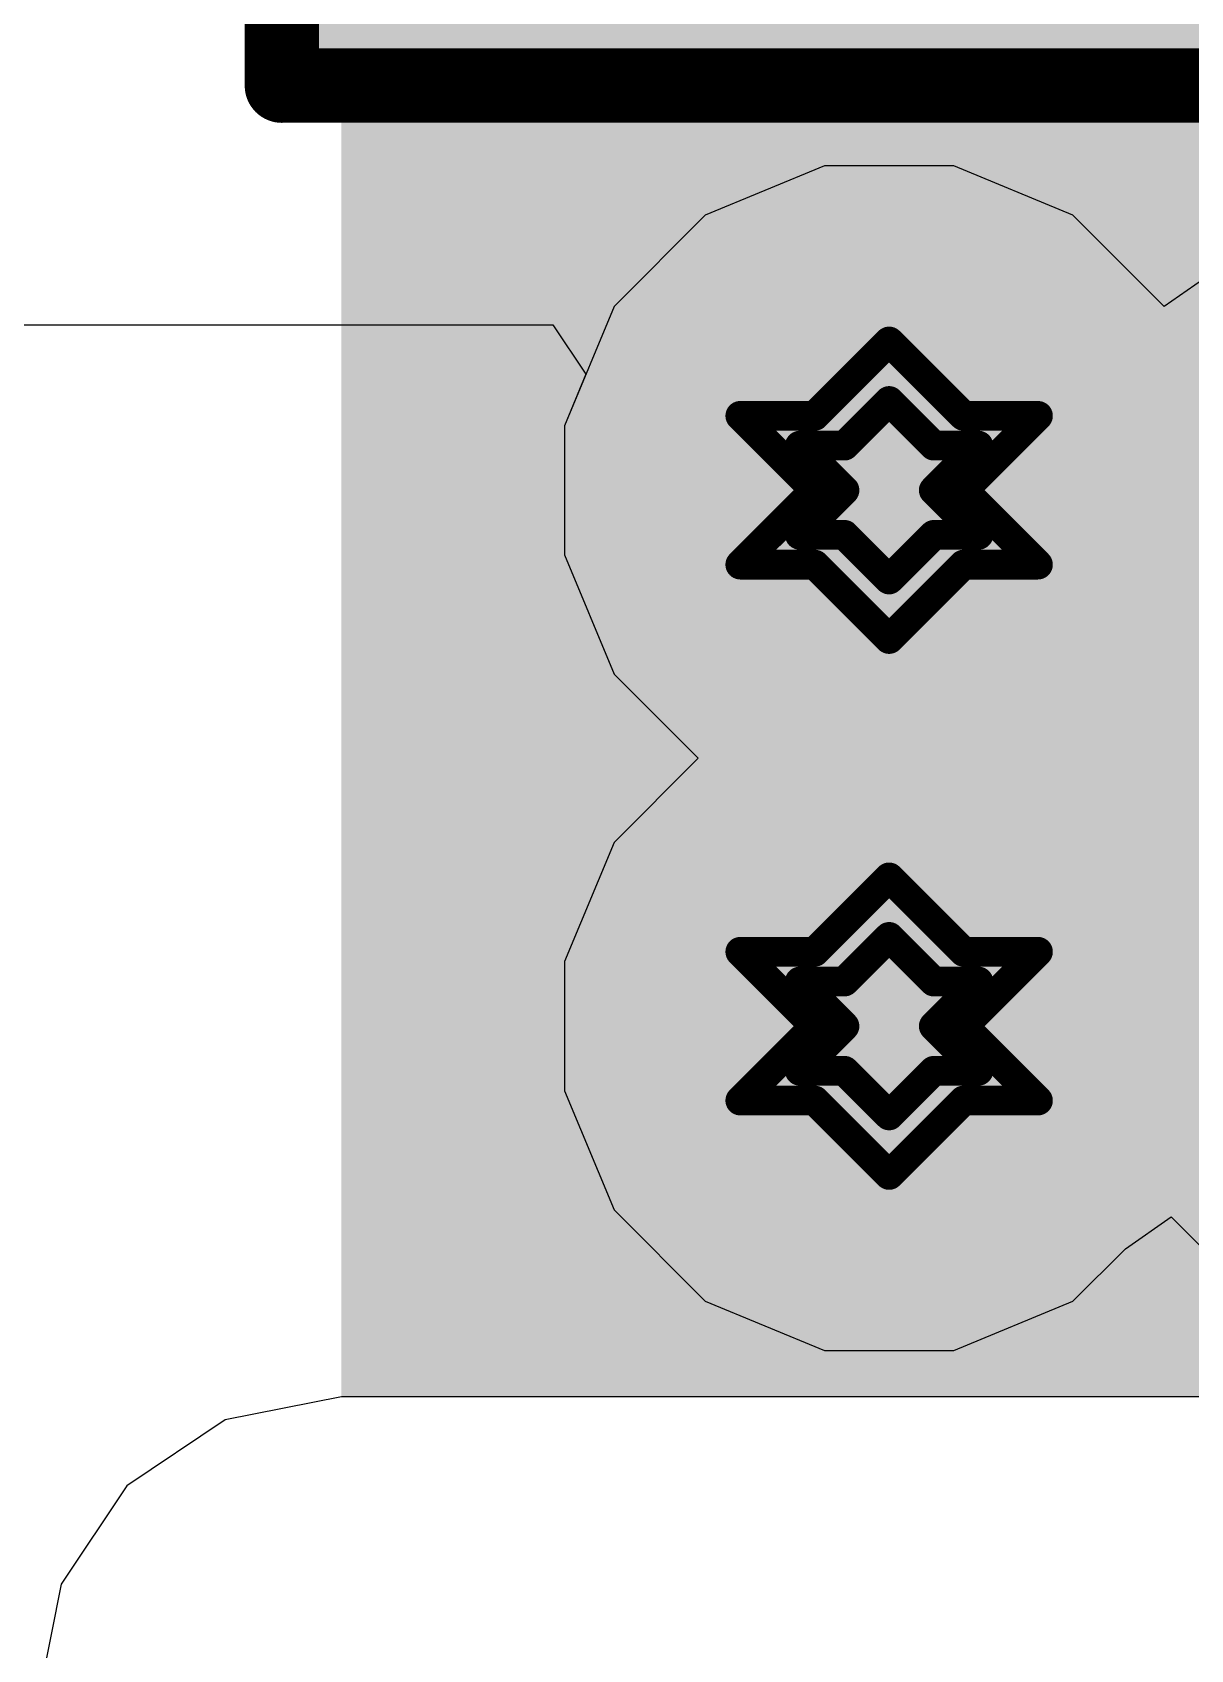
# Model space of a CAD drawing. Header units: inches. Extents: x -5 to 5328, y -4 to 5281.
# Drawn here: x 131.23 to 133.207, y 50.359 to 53.12 of the extents above; entities that cross this region are included whole.
import ezdxf

# ---------------------------------------------------------------- set-up
doc = ezdxf.new("R2010")
doc.units = ezdxf.units.IN
for name, color, linetype in [('Bottom Layer', 5, 'Continuous'), ('Bottom Solder', 6, 'Continuous'), ('Drill Drawing', 1, 'Continuous'), ('Layer 1', 16, 'Continuous'), ('Layer 2', 76, 'Continuous'), ('Top Layer', 1, 'Continuous'), ('Top Overlay', 2, 'Continuous'), ('Top Solder', 216, 'Continuous'), ('Via Holes', 16, 'Continuous')]:
    doc.layers.add(name, color=color, linetype=linetype)

# ---------------------------------------------------------------- blocks, each defined once
blk = doc.blocks.new('C___0805_200')
at = {"layer": 'Top Solder'}
blk.add_hatch(color=216, dxfattribs=at).paths.add_polyline_path([(-1.594, 0.832), (-0.438, 0.832), (-0.438, -0.832), (-1.594, -0.832)])
at = {"layer": 'Top Overlay'}
for points in [[(-1.6256, 0.8636, 0.127, 0.127, 0), (-0.6096, 0.8636, 0.127, 0.127, 0)], [(-1.6256, 0.8636, 0.127, 0.127, 0), (-1.6256, -0.8636, 0.127, 0.127, 0)]]:
    blk.add_lwpolyline(points, format="xyseb", dxfattribs=at)
blk.add_lwpolyline([(-1.6574, 0.8636, 0.0635, 0.0635, 1), (-1.5938, 0.8636, 0.0635, 0.0635, 1)], format="xyseb", close=True, dxfattribs=at)
blk.add_lwpolyline([(-1.6574, 0.8636, 0.0635, 0.0635, 1), (-1.5938, 0.8636, 0.0635, 0.0635, 1)], format="xyseb", close=True, dxfattribs=at)

msp = doc.modelspace()

# ---------------------------------------------------------------- hatches: boundary and pattern name
at = {"layer": 'Bottom Layer'}
h = msp.add_hatch(color=5, dxfattribs=at)
edge = h.paths.add_edge_path()
edge.add_arc((132.6921, 52.3385), 0.3, 0, 360)
h = msp.add_hatch(color=5, dxfattribs=at)
edge = h.paths.add_edge_path()
edge.add_arc((132.6921, 51.4235), 0.3, 0, 360)
at = {"layer": 'Bottom Solder'}
h = msp.add_hatch(color=6, dxfattribs=at)
edge = h.paths.add_edge_path()
edge.add_arc((132.6921, 52.3385), 0.4016, 0, 360)
h = msp.add_hatch(color=6, dxfattribs=at)
edge = h.paths.add_edge_path()
edge.add_arc((132.6921, 51.4235), 0.4016, 0, 360)
at = {"layer": 'Layer 1'}
h = msp.add_hatch(color=16, dxfattribs=at)
edge = h.paths.add_edge_path()
edge.add_arc((132.6921, 52.3385), 0.3, 0, 360)
h = msp.add_hatch(color=16, dxfattribs=at)
edge = h.paths.add_edge_path()
edge.add_arc((132.6921, 51.4235), 0.3, 0, 360)
at = {"layer": 'Layer 2'}
h = msp.add_hatch(color=76, dxfattribs=at)
edge = h.paths.add_edge_path()
edge.add_arc((132.6921, 52.3385), 0.3, 0, 360)
h = msp.add_hatch(color=76, dxfattribs=at)
edge = h.paths.add_edge_path()
edge.add_arc((132.6921, 51.4235), 0.3, 0, 360)
at = {"layer": 'Top Layer'}
msp.add_hatch(color=1, dxfattribs=at).paths.add_polyline_path([(131.7573, 50.7906), (136.7152, 50.7906), (136.7152, 54.4453), (131.7573, 54.4453)])
h = msp.add_hatch(color=1, dxfattribs=at)
edge = h.paths.add_edge_path()
edge.add_arc((132.6921, 52.3385), 0.3, 0, 360)
h = msp.add_hatch(color=1, dxfattribs=at)
edge = h.paths.add_edge_path()
edge.add_arc((132.6921, 51.4235), 0.3, 0, 360)
at = {"layer": 'Top Solder'}
h = msp.add_hatch(color=216, dxfattribs=at)
edge = h.paths.add_edge_path()
edge.add_arc((132.6921, 52.3385), 0.4016, 0, 360)
h = msp.add_hatch(color=216, dxfattribs=at)
edge = h.paths.add_edge_path()
edge.add_arc((132.6921, 51.4235), 0.4016, 0, 360)
at = {"layer": 'Via Holes'}
h = msp.add_hatch(color=7, dxfattribs=at)
edge = h.paths.add_edge_path()
edge.add_arc((132.6921, 52.3385), 0.15, 0, 360)
h = msp.add_hatch(color=7, dxfattribs=at)
edge = h.paths.add_edge_path()
edge.add_arc((132.6921, 51.4235), 0.15, 0, 360)

# ---------------------------------------------------------------- linework, layer by layer
at = {"layer": 'Bottom Layer'}
for p, q in [((132.5819, 52.8925), (132.3783, 52.8081)), ((132.8023, 52.8925), (132.5819, 52.8925)), ((133.0059, 52.8081), (132.8023, 52.8925)), ((132.3783, 52.8081), (132.2225, 52.6523)), ((133.1618, 52.6523), (133.0059, 52.8081)), ((133.24, 52.7068), (133.1618, 52.6523)), ((132.2225, 52.6523), (132.1381, 52.4487)), ((132.1381, 52.4487), (132.1381, 52.2283)), ((132.1381, 52.2283), (132.2225, 52.0247)), ((132.2225, 52.0247), (132.3661, 51.881)), ((132.3661, 51.881), (132.2225, 51.7373)), ((132.2225, 51.7373), (132.1381, 51.5337)), ((132.1381, 51.5337), (132.1381, 51.3133)), ((132.1381, 51.3133), (132.2225, 51.1097)), ((132.2225, 51.1097), (132.3783, 50.9538)), ((133.0953, 51.0432), (133.1735, 51.0977)), ((133.1735, 51.0977), (133.3293, 50.9419)), ((133.0059, 50.9538), (133.0953, 51.0432)), ((132.3783, 50.9538), (132.5819, 50.8695)), ((132.8023, 50.8695), (133.0059, 50.9538)), ((132.5819, 50.8695), (132.8023, 50.8695))]:
    msp.add_line(p, q, dxfattribs=at)
at = {"layer": 'Drill Drawing'}
for points in [[(132.5651, 52.4655, 0.0508, 0.0508, 0), (132.6921, 52.5925, 0.0508, 0.0508, 0)], [(132.6921, 52.5925, 0.0508, 0.0508, 0), (132.8191, 52.4655, 0.0508, 0.0508, 0)], [(132.6159, 52.4147, 0.0508, 0.0508, 0), (132.6921, 52.4909, 0.0508, 0.0508, 0)], [(132.6921, 52.4909, 0.0508, 0.0508, 0), (132.7683, 52.4147, 0.0508, 0.0508, 0)], [(132.4381, 52.4655, 0.0508, 0.0508, 0), (132.5651, 52.3385, 0.0508, 0.0508, 0)], [(132.4381, 52.4655, 0.0508, 0.0508, 0), (132.5651, 52.4655, 0.0508, 0.0508, 0)], [(132.8191, 52.4655, 0.0508, 0.0508, 0), (132.9461, 52.4655, 0.0508, 0.0508, 0)], [(132.8191, 52.3385, 0.0508, 0.0508, 0), (132.9461, 52.4655, 0.0508, 0.0508, 0)], [(132.5397, 52.4147, 0.0508, 0.0508, 0), (132.6159, 52.3385, 0.0508, 0.0508, 0)], [(132.5397, 52.4147, 0.0508, 0.0508, 0), (132.6159, 52.4147, 0.0508, 0.0508, 0)], [(132.7683, 52.4147, 0.0508, 0.0508, 0), (132.8445, 52.4147, 0.0508, 0.0508, 0)], [(132.7683, 52.3385, 0.0508, 0.0508, 0), (132.8445, 52.4147, 0.0508, 0.0508, 0)], [(132.4381, 52.2115, 0.0508, 0.0508, 0), (132.5651, 52.3385, 0.0508, 0.0508, 0)], [(132.5397, 52.2623, 0.0508, 0.0508, 0), (132.6159, 52.3385, 0.0508, 0.0508, 0)], [(132.7683, 52.3385, 0.0508, 0.0508, 0), (132.8445, 52.2623, 0.0508, 0.0508, 0)], [(132.8191, 52.3385, 0.0508, 0.0508, 0), (132.9461, 52.2115, 0.0508, 0.0508, 0)], [(132.5397, 52.2623, 0.0508, 0.0508, 0), (132.6159, 52.2623, 0.0508, 0.0508, 0)], [(132.6159, 52.2623, 0.0508, 0.0508, 0), (132.6921, 52.1861, 0.0508, 0.0508, 0)], [(132.6921, 52.1861, 0.0508, 0.0508, 0), (132.7683, 52.2623, 0.0508, 0.0508, 0)], [(132.7683, 52.2623, 0.0508, 0.0508, 0), (132.8445, 52.2623, 0.0508, 0.0508, 0)], [(132.4381, 52.2115, 0.0508, 0.0508, 0), (132.5651, 52.2115, 0.0508, 0.0508, 0)], [(132.5651, 52.2115, 0.0508, 0.0508, 0), (132.6921, 52.0845, 0.0508, 0.0508, 0)], [(132.6921, 52.0845, 0.0508, 0.0508, 0), (132.8191, 52.2115, 0.0508, 0.0508, 0)], [(132.8191, 52.2115, 0.0508, 0.0508, 0), (132.9461, 52.2115, 0.0508, 0.0508, 0)], [(132.5651, 51.5505, 0.0508, 0.0508, 0), (132.6921, 51.6775, 0.0508, 0.0508, 0)], [(132.6921, 51.6775, 0.0508, 0.0508, 0), (132.8191, 51.5505, 0.0508, 0.0508, 0)], [(132.6159, 51.4997, 0.0508, 0.0508, 0), (132.6921, 51.5759, 0.0508, 0.0508, 0)], [(132.6921, 51.5759, 0.0508, 0.0508, 0), (132.7683, 51.4997, 0.0508, 0.0508, 0)], [(132.4381, 51.5505, 0.0508, 0.0508, 0), (132.5651, 51.4235, 0.0508, 0.0508, 0)], [(132.4381, 51.5505, 0.0508, 0.0508, 0), (132.5651, 51.5505, 0.0508, 0.0508, 0)], [(132.8191, 51.5505, 0.0508, 0.0508, 0), (132.9461, 51.5505, 0.0508, 0.0508, 0)], [(132.8191, 51.4235, 0.0508, 0.0508, 0), (132.9461, 51.5505, 0.0508, 0.0508, 0)], [(132.5397, 51.4997, 0.0508, 0.0508, 0), (132.6159, 51.4235, 0.0508, 0.0508, 0)], [(132.5397, 51.4997, 0.0508, 0.0508, 0), (132.6159, 51.4997, 0.0508, 0.0508, 0)], [(132.7683, 51.4997, 0.0508, 0.0508, 0), (132.8445, 51.4997, 0.0508, 0.0508, 0)], [(132.7683, 51.4235, 0.0508, 0.0508, 0), (132.8445, 51.4997, 0.0508, 0.0508, 0)], [(132.4381, 51.2965, 0.0508, 0.0508, 0), (132.5651, 51.4235, 0.0508, 0.0508, 0)], [(132.5397, 51.3473, 0.0508, 0.0508, 0), (132.6159, 51.4235, 0.0508, 0.0508, 0)], [(132.7683, 51.4235, 0.0508, 0.0508, 0), (132.8445, 51.3473, 0.0508, 0.0508, 0)], [(132.8191, 51.4235, 0.0508, 0.0508, 0), (132.9461, 51.2965, 0.0508, 0.0508, 0)], [(132.5397, 51.3473, 0.0508, 0.0508, 0), (132.6159, 51.3473, 0.0508, 0.0508, 0)], [(132.6159, 51.3473, 0.0508, 0.0508, 0), (132.6921, 51.2711, 0.0508, 0.0508, 0)], [(132.6921, 51.2711, 0.0508, 0.0508, 0), (132.7683, 51.3473, 0.0508, 0.0508, 0)], [(132.7683, 51.3473, 0.0508, 0.0508, 0), (132.8445, 51.3473, 0.0508, 0.0508, 0)], [(132.4381, 51.2965, 0.0508, 0.0508, 0), (132.5651, 51.2965, 0.0508, 0.0508, 0)], [(132.5651, 51.2965, 0.0508, 0.0508, 0), (132.6921, 51.1695, 0.0508, 0.0508, 0)], [(132.6921, 51.1695, 0.0508, 0.0508, 0), (132.8191, 51.2965, 0.0508, 0.0508, 0)], [(132.8191, 51.2965, 0.0508, 0.0508, 0), (132.9461, 51.2965, 0.0508, 0.0508, 0)]]:
    msp.add_lwpolyline(points, format="xyseb", dxfattribs=at)
for points in [[(132.6794, 52.5925, 0.0254, 0.0254, 1), (132.7048, 52.5925, 0.0254, 0.0254, 1)], [(132.6794, 52.5925, 0.0254, 0.0254, 1), (132.7048, 52.5925, 0.0254, 0.0254, 1)], [(132.6794, 52.4909, 0.0254, 0.0254, 1), (132.7048, 52.4909, 0.0254, 0.0254, 1)], [(132.6794, 52.4909, 0.0254, 0.0254, 1), (132.7048, 52.4909, 0.0254, 0.0254, 1)], [(132.4254, 52.4655, 0.0254, 0.0254, 1), (132.4508, 52.4655, 0.0254, 0.0254, 1)], [(132.4254, 52.4655, 0.0254, 0.0254, 1), (132.4508, 52.4655, 0.0254, 0.0254, 1)], [(132.5524, 52.4655, 0.0254, 0.0254, 1), (132.5778, 52.4655, 0.0254, 0.0254, 1)], [(132.5524, 52.4655, 0.0254, 0.0254, 1), (132.5778, 52.4655, 0.0254, 0.0254, 1)], [(132.8064, 52.4655, 0.0254, 0.0254, 1), (132.8318, 52.4655, 0.0254, 0.0254, 1)], [(132.8064, 52.4655, 0.0254, 0.0254, 1), (132.8318, 52.4655, 0.0254, 0.0254, 1)], [(132.9334, 52.4655, 0.0254, 0.0254, 1), (132.9588, 52.4655, 0.0254, 0.0254, 1)], [(132.9334, 52.4655, 0.0254, 0.0254, 1), (132.9588, 52.4655, 0.0254, 0.0254, 1)], [(132.527, 52.4147, 0.0254, 0.0254, 1), (132.5524, 52.4147, 0.0254, 0.0254, 1)], [(132.527, 52.4147, 0.0254, 0.0254, 1), (132.5524, 52.4147, 0.0254, 0.0254, 1)], [(132.6032, 52.4147, 0.0254, 0.0254, 1), (132.6286, 52.4147, 0.0254, 0.0254, 1)], [(132.6032, 52.4147, 0.0254, 0.0254, 1), (132.6286, 52.4147, 0.0254, 0.0254, 1)], [(132.7556, 52.4147, 0.0254, 0.0254, 1), (132.781, 52.4147, 0.0254, 0.0254, 1)], [(132.7556, 52.4147, 0.0254, 0.0254, 1), (132.781, 52.4147, 0.0254, 0.0254, 1)], [(132.8318, 52.4147, 0.0254, 0.0254, 1), (132.8572, 52.4147, 0.0254, 0.0254, 1)], [(132.8318, 52.4147, 0.0254, 0.0254, 1), (132.8572, 52.4147, 0.0254, 0.0254, 1)], [(132.5524, 52.3385, 0.0254, 0.0254, 1), (132.5778, 52.3385, 0.0254, 0.0254, 1)], [(132.5524, 52.3385, 0.0254, 0.0254, 1), (132.5778, 52.3385, 0.0254, 0.0254, 1)], [(132.6032, 52.3385, 0.0254, 0.0254, 1), (132.6286, 52.3385, 0.0254, 0.0254, 1)], [(132.6032, 52.3385, 0.0254, 0.0254, 1), (132.6286, 52.3385, 0.0254, 0.0254, 1)], [(132.7556, 52.3385, 0.0254, 0.0254, 1), (132.781, 52.3385, 0.0254, 0.0254, 1)], [(132.7556, 52.3385, 0.0254, 0.0254, 1), (132.781, 52.3385, 0.0254, 0.0254, 1)], [(132.8064, 52.3385, 0.0254, 0.0254, 1), (132.8318, 52.3385, 0.0254, 0.0254, 1)], [(132.8064, 52.3385, 0.0254, 0.0254, 1), (132.8318, 52.3385, 0.0254, 0.0254, 1)], [(132.527, 52.2623, 0.0254, 0.0254, 1), (132.5524, 52.2623, 0.0254, 0.0254, 1)], [(132.527, 52.2623, 0.0254, 0.0254, 1), (132.5524, 52.2623, 0.0254, 0.0254, 1)], [(132.6032, 52.2623, 0.0254, 0.0254, 1), (132.6286, 52.2623, 0.0254, 0.0254, 1)], [(132.6032, 52.2623, 0.0254, 0.0254, 1), (132.6286, 52.2623, 0.0254, 0.0254, 1)], [(132.7556, 52.2623, 0.0254, 0.0254, 1), (132.781, 52.2623, 0.0254, 0.0254, 1)], [(132.7556, 52.2623, 0.0254, 0.0254, 1), (132.781, 52.2623, 0.0254, 0.0254, 1)], [(132.8318, 52.2623, 0.0254, 0.0254, 1), (132.8572, 52.2623, 0.0254, 0.0254, 1)], [(132.8318, 52.2623, 0.0254, 0.0254, 1), (132.8572, 52.2623, 0.0254, 0.0254, 1)], [(132.4254, 52.2115, 0.0254, 0.0254, 1), (132.4508, 52.2115, 0.0254, 0.0254, 1)], [(132.4254, 52.2115, 0.0254, 0.0254, 1), (132.4508, 52.2115, 0.0254, 0.0254, 1)], [(132.5524, 52.2115, 0.0254, 0.0254, 1), (132.5778, 52.2115, 0.0254, 0.0254, 1)], [(132.5524, 52.2115, 0.0254, 0.0254, 1), (132.5778, 52.2115, 0.0254, 0.0254, 1)], [(132.8064, 52.2115, 0.0254, 0.0254, 1), (132.8318, 52.2115, 0.0254, 0.0254, 1)], [(132.8064, 52.2115, 0.0254, 0.0254, 1), (132.8318, 52.2115, 0.0254, 0.0254, 1)], [(132.9334, 52.2115, 0.0254, 0.0254, 1), (132.9588, 52.2115, 0.0254, 0.0254, 1)], [(132.9334, 52.2115, 0.0254, 0.0254, 1), (132.9588, 52.2115, 0.0254, 0.0254, 1)], [(132.6794, 52.1861, 0.0254, 0.0254, 1), (132.7048, 52.1861, 0.0254, 0.0254, 1)], [(132.6794, 52.1861, 0.0254, 0.0254, 1), (132.7048, 52.1861, 0.0254, 0.0254, 1)], [(132.6794, 52.0845, 0.0254, 0.0254, 1), (132.7048, 52.0845, 0.0254, 0.0254, 1)], [(132.6794, 52.0845, 0.0254, 0.0254, 1), (132.7048, 52.0845, 0.0254, 0.0254, 1)], [(132.6794, 51.6775, 0.0254, 0.0254, 1), (132.7048, 51.6775, 0.0254, 0.0254, 1)], [(132.6794, 51.6775, 0.0254, 0.0254, 1), (132.7048, 51.6775, 0.0254, 0.0254, 1)], [(132.6794, 51.5759, 0.0254, 0.0254, 1), (132.7048, 51.5759, 0.0254, 0.0254, 1)], [(132.6794, 51.5759, 0.0254, 0.0254, 1), (132.7048, 51.5759, 0.0254, 0.0254, 1)], [(132.4254, 51.5505, 0.0254, 0.0254, 1), (132.4508, 51.5505, 0.0254, 0.0254, 1)], [(132.4254, 51.5505, 0.0254, 0.0254, 1), (132.4508, 51.5505, 0.0254, 0.0254, 1)], [(132.5524, 51.5505, 0.0254, 0.0254, 1), (132.5778, 51.5505, 0.0254, 0.0254, 1)], [(132.5524, 51.5505, 0.0254, 0.0254, 1), (132.5778, 51.5505, 0.0254, 0.0254, 1)], [(132.8064, 51.5505, 0.0254, 0.0254, 1), (132.8318, 51.5505, 0.0254, 0.0254, 1)], [(132.8064, 51.5505, 0.0254, 0.0254, 1), (132.8318, 51.5505, 0.0254, 0.0254, 1)], [(132.9334, 51.5505, 0.0254, 0.0254, 1), (132.9588, 51.5505, 0.0254, 0.0254, 1)], [(132.9334, 51.5505, 0.0254, 0.0254, 1), (132.9588, 51.5505, 0.0254, 0.0254, 1)], [(132.527, 51.4997, 0.0254, 0.0254, 1), (132.5524, 51.4997, 0.0254, 0.0254, 1)], [(132.527, 51.4997, 0.0254, 0.0254, 1), (132.5524, 51.4997, 0.0254, 0.0254, 1)], [(132.6032, 51.4997, 0.0254, 0.0254, 1), (132.6286, 51.4997, 0.0254, 0.0254, 1)], [(132.6032, 51.4997, 0.0254, 0.0254, 1), (132.6286, 51.4997, 0.0254, 0.0254, 1)], [(132.7556, 51.4997, 0.0254, 0.0254, 1), (132.781, 51.4997, 0.0254, 0.0254, 1)], [(132.7556, 51.4997, 0.0254, 0.0254, 1), (132.781, 51.4997, 0.0254, 0.0254, 1)], [(132.8318, 51.4997, 0.0254, 0.0254, 1), (132.8572, 51.4997, 0.0254, 0.0254, 1)], [(132.8318, 51.4997, 0.0254, 0.0254, 1), (132.8572, 51.4997, 0.0254, 0.0254, 1)], [(132.5524, 51.4235, 0.0254, 0.0254, 1), (132.5778, 51.4235, 0.0254, 0.0254, 1)], [(132.5524, 51.4235, 0.0254, 0.0254, 1), (132.5778, 51.4235, 0.0254, 0.0254, 1)], [(132.6032, 51.4235, 0.0254, 0.0254, 1), (132.6286, 51.4235, 0.0254, 0.0254, 1)], [(132.6032, 51.4235, 0.0254, 0.0254, 1), (132.6286, 51.4235, 0.0254, 0.0254, 1)], [(132.7556, 51.4235, 0.0254, 0.0254, 1), (132.781, 51.4235, 0.0254, 0.0254, 1)], [(132.7556, 51.4235, 0.0254, 0.0254, 1), (132.781, 51.4235, 0.0254, 0.0254, 1)], [(132.8064, 51.4235, 0.0254, 0.0254, 1), (132.8318, 51.4235, 0.0254, 0.0254, 1)], [(132.8064, 51.4235, 0.0254, 0.0254, 1), (132.8318, 51.4235, 0.0254, 0.0254, 1)], [(132.527, 51.3473, 0.0254, 0.0254, 1), (132.5524, 51.3473, 0.0254, 0.0254, 1)], [(132.527, 51.3473, 0.0254, 0.0254, 1), (132.5524, 51.3473, 0.0254, 0.0254, 1)], [(132.6032, 51.3473, 0.0254, 0.0254, 1), (132.6286, 51.3473, 0.0254, 0.0254, 1)], [(132.6032, 51.3473, 0.0254, 0.0254, 1), (132.6286, 51.3473, 0.0254, 0.0254, 1)], [(132.7556, 51.3473, 0.0254, 0.0254, 1), (132.781, 51.3473, 0.0254, 0.0254, 1)], [(132.7556, 51.3473, 0.0254, 0.0254, 1), (132.781, 51.3473, 0.0254, 0.0254, 1)], [(132.8318, 51.3473, 0.0254, 0.0254, 1), (132.8572, 51.3473, 0.0254, 0.0254, 1)], [(132.8318, 51.3473, 0.0254, 0.0254, 1), (132.8572, 51.3473, 0.0254, 0.0254, 1)], [(132.4254, 51.2965, 0.0254, 0.0254, 1), (132.4508, 51.2965, 0.0254, 0.0254, 1)], [(132.4254, 51.2965, 0.0254, 0.0254, 1), (132.4508, 51.2965, 0.0254, 0.0254, 1)], [(132.5524, 51.2965, 0.0254, 0.0254, 1), (132.5778, 51.2965, 0.0254, 0.0254, 1)], [(132.5524, 51.2965, 0.0254, 0.0254, 1), (132.5778, 51.2965, 0.0254, 0.0254, 1)], [(132.8064, 51.2965, 0.0254, 0.0254, 1), (132.8318, 51.2965, 0.0254, 0.0254, 1)], [(132.8064, 51.2965, 0.0254, 0.0254, 1), (132.8318, 51.2965, 0.0254, 0.0254, 1)], [(132.9334, 51.2965, 0.0254, 0.0254, 1), (132.9588, 51.2965, 0.0254, 0.0254, 1)], [(132.9334, 51.2965, 0.0254, 0.0254, 1), (132.9588, 51.2965, 0.0254, 0.0254, 1)], [(132.6794, 51.2711, 0.0254, 0.0254, 1), (132.7048, 51.2711, 0.0254, 0.0254, 1)], [(132.6794, 51.2711, 0.0254, 0.0254, 1), (132.7048, 51.2711, 0.0254, 0.0254, 1)], [(132.6794, 51.1695, 0.0254, 0.0254, 1), (132.7048, 51.1695, 0.0254, 0.0254, 1)], [(132.6794, 51.1695, 0.0254, 0.0254, 1), (132.7048, 51.1695, 0.0254, 0.0254, 1)]]:
    msp.add_lwpolyline(points, format="xyseb", close=True, dxfattribs=at)
at = {"layer": 'Layer 2'}
for p, q in [((130.2704, 52.621), (132.1181, 52.621)), ((132.1181, 52.621), (132.1745, 52.5366)), ((132.1745, 52.5366), (132.1381, 52.4487)), ((132.1381, 52.4487), (132.1381, 52.2283)), ((132.1381, 52.2283), (132.2225, 52.0247)), ((132.2225, 52.0247), (132.3661, 51.881)), ((132.3661, 51.881), (132.2225, 51.7373)), ((132.2225, 51.7373), (132.1381, 51.5337)), ((132.1381, 51.5337), (132.1381, 51.3133)), ((132.1381, 51.3133), (132.2225, 51.1097)), ((132.2225, 51.1097), (132.3783, 50.9538)), ((133.0953, 51.0432), (133.1735, 51.0977)), ((133.1735, 51.0977), (133.3293, 50.9419)), ((133.0059, 50.9538), (133.0953, 51.0432)), ((132.3783, 50.9538), (132.5819, 50.8695)), ((132.8023, 50.8695), (133.0059, 50.9538)), ((132.5819, 50.8695), (132.8023, 50.8695))]:
    msp.add_line(p, q, dxfattribs=at)
at = {"layer": 'Top Layer'}
for p, q in [((131.7573, 50.7906), (131.5591, 50.7512)), ((136.7152, 50.7906), (131.7573, 50.7906)), ((131.5591, 50.7512), (131.391, 50.6389)), ((131.391, 50.6389), (131.2788, 50.4709)), ((131.2788, 50.4709), (131.2393, 50.2727))]:
    msp.add_line(p, q, dxfattribs=at)

# ---------------------------------------------------------------- block references
at = {"rotation": 90}
msp.add_blockref('C___0805_200', (132.5193, 54.6549), dxfattribs=at)

doc.saveas('drawing.dxf')
